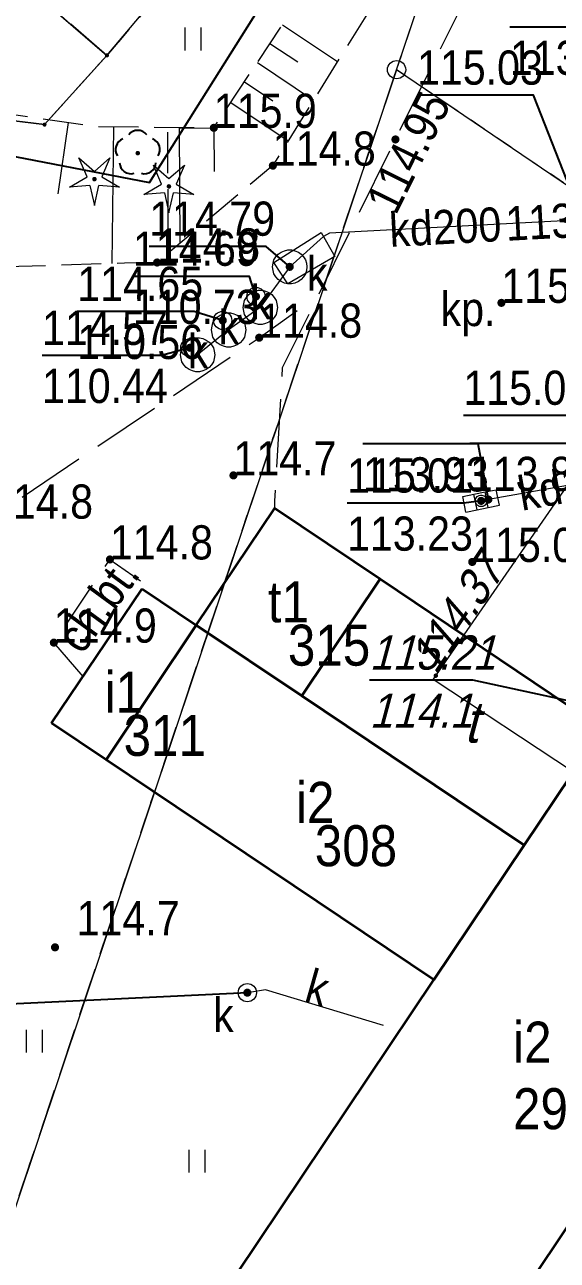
# Model space of a CAD drawing. Extents: x 6512885 to 6513481, y 5959590 to 5960000.
# Drawn here: x 6513290 to 6513313.4, y 5959824.4 to 5959878.6 of the extents above; entities that cross this region are included whole.
import ezdxf
from ezdxf.enums import TextEntityAlignment as Align

# ---------------------------------------------------------------- set-up
doc = ezdxf.new("R2010")
doc.units = 0
doc.header["$MEASUREMENT"] = 0
for name, pattern in [('2.0_1.0', [3, 2, -1]), ('217-1000', [2.8, 2.1, -0.7]), ('218-1000', [1.4, 0.7, -0.7]), ('219-1000', [0]), ('823-1000', [2.45, 1.75, -0.7]), ('mz1.8_0.7', [2.5, 1.8, -0.7]), ('mz3.0_1.0', [4, 3, -1])]:
    doc.linetypes.add(name, pattern=pattern)
doc.layers.get('0').update_dxf_attribs({"color": 2, "linetype": 'CONTINUOUS', "lineweight": 5})
for name, color, linetype in [('000 Inne (niezydentyfikowane)', 7, 'CONTINUOUS'), ('202-Punkt graniczny stabilizowany trwale', 7, 'CONTINUOUS'), ('203-Punkt załamania granicy działki nie stabilizowany', 7, 'CONTINUOUS'), ('217-Granica konturu klasyfikcyjnego', 7, 'CONTINUOUS'), ('218-Granica użytku', 7, 'CONTINUOUS'), ('219-Linia granicy', 7, 'CONTINUOUS'), ('312-Budynek (powierzchnia)', 7, 'CONTINUOUS'), ('312-Numer ewidencyjny budynku', 7, 'CONTINUOUS'), ('312-Numer ewidencyjny budynku-Atr124', 7, 'CONTINUOUS'), ('624-Punkt rzędnej przewodu-SCPOD', 7, 'CONTINUOUS'), ('624-Punkt rzędnej przewodu-SCPOD-Atr2', 7, 'CONTINUOUS'), ('626-Punkt rzędnej przewodu-STPOD-Atr2', 7, 'CONTINUOUS'), ('626-Punkt rzędnej przewodu-STPOD-Atr3', 7, 'CONTINUOUS'), ('820-Skarpa nieumocniona', 7, 'CONTINUOUS'), ('823-Szczyt skarpy nieumocninej', 7, 'CONTINUOUS'), ('824-Podnóże skarpy nieumocninej', 7, 'CONTINUOUS'), ('940-Trawnik symb. poj.', 7, 'CONTINUOUS'), ('996-Tekst dodatkowy mały', 7, 'CONTINUOUS'), ('chodnik (powierzchnia)', 7, 'CONTINUOUS'), ('chodnik (powierzchnia)-Atr17', 7, 'CONTINUOUS'), ('drzewo iglaste (punkt)', 7, 'CONTINUOUS'), ('drzewo liściaste (punkt)', 7, 'CONTINUOUS'), ('jezdnia (powierzchnia)', 7, 'CONTINUOUS'), ('komora podziemna - przewód kanalizacyjny (powierzchnia)', 7, 'CONTINUOUS'), ('kratka ściekowa (punkt)', 7, 'CONTINUOUS'), ('ogrodzenie trwałe (linia)', 7, 'CONTINUOUS'), ('plac (powierzchnia)', 7, 'CONTINUOUS'), ('plac (powierzchnia)-Atr17', 7, 'CONTINUOUS'), ('przewód ciepłowniczy (linia)', 7, 'CONTINUOUS'), ('przewód kanalizacyjny (linia)', 7, 'CONTINUOUS'), ('przewód kanalizacyjny (linia)-Atr1', 7, 'CONTINUOUS'), ('punkt o określonej wysokości (sieć kanalizacyjna)', 7, 'CONTINUOUS'), ('punkt o określonej wysokości (sieć kanalizacyjna)-Atr2', 7, 'CONTINUOUS'), ('punkt o określonej wysokości (sieć kanalizacyjna)-Atr3', 7, 'CONTINUOUS'), ('punkt wysokościowy naturalny', 7, 'CONTINUOUS'), ('punkt wysokościowy naturalny-Atr2', 7, 'CONTINUOUS'), ('punkt wysokościowy sztuczny', 7, 'CONTINUOUS'), ('punkt wysokościowy sztuczny-Atr2', 7, 'CONTINUOUS'), ('skarpa nieumocniona (powierzchnia)', 7, 'CONTINUOUS'), ('studzienka - przewód kanalizacyjny (powierzchnia)', 7, 'CONTINUOUS'), ('właz - siec kanalizacyjna (powierzchnia)', 7, 'CONTINUOUS'), ('właz - siec kanalizacyjna (powierzchnia)-Atr17', 7, 'CONTINUOUS'), ('właz okrągły - siec kanalizacyjna (punkt)', 7, 'CONTINUOUS'), ('właz okrągły - siec kanalizacyjna (punkt)-Atr17', 7, 'CONTINUOUS')]:
    doc.layers.add(name, color=color, linetype=linetype)
doc.styles.get("Standard").update_dxf_attribs({"font": 'txt', "width": 0.75})
doc.linetypes.add('902-1000', pattern='A,5,0,[1,ksztalty.shx,S=1,R=0,X=0,Y=0],5', length=10)

# ---------------------------------------------------------------- blocks, each defined once
blk = doc.blocks.new('940P')
at = {"color": 0, "linetype": 'Continuous', "lineweight": 0}
for p, q in [((-0.35, -0.5), (-0.35, 0.5)), ((0.35, -0.5), (0.35, 0.5))]:
    blk.add_line(p, q, dxfattribs=at)
blk = doc.blocks.new('PW01')
at = {"linetype": 'Continuous', "lineweight": 13}
h = blk.add_hatch(color=0, dxfattribs=at)
edge = h.paths.add_edge_path()
edge.add_arc((0, 0), 0.18, 0, 360)
blk = doc.blocks.new('OP011')
at = {"linetype": 'Continuous', "lineweight": 13}
h = blk.add_hatch(color=0, dxfattribs=at)
edge = h.paths.add_edge_path()
edge.add_arc((0, 0), 0.1, 0, 360)
at = {"color": 0, "linetype": 'Continuous', "lineweight": 13}
for p, q in [((-0.324, 0.105), (-0.679, 0.935)), ((-0.679, 0.935), (0, 0.341)), ((0, 0.341), (0.679, 0.935)), ((0.679, 0.935), (0.324, 0.105)), ((-1.099, -0.357), (-0.324, 0.105)), ((0.324, 0.105), (1.099, -0.357)), ((-0.2, -0.275), (-1.099, -0.357)), ((-0.2, -0.275), (0, -1.155)), ((0, -1.155), (0.2, -0.275)), ((1.099, -0.357), (0.2, -0.275))]:
    blk.add_line(p, q, dxfattribs=at)
blk = doc.blocks.new('OP021')
at = {"linetype": 'Continuous', "lineweight": 13}
h = blk.add_hatch(color=0, dxfattribs=at)
edge = h.paths.add_edge_path()
edge.add_arc((0, 0), 0.1, 0, 360)
at = {"color": 0, "linetype": 'Continuous', "lineweight": -3}
for centre, start, end in [((-0.476, 0.154), 110.388, 213.756), ((0, 0.5), 38.316, 141.684), ((0.476, 0.154), 326.244, 69.612), ((-0.294, -0.404), 182.272, 285.64), ((0.294, -0.404), 254.36, 357.728), ((0.294, -0.404), 254.36, 357.728)]:
    blk.add_arc(centre, 0.5, start, end, dxfattribs=at)
blk = doc.blocks.new('US22')
at = {"color": 0, "linetype": 'Continuous', "lineweight": 0}
blk.add_circle((0, 0), 0.4, dxfattribs=at)
blk = doc.blocks.new('PW02')
at = {"linetype": 'Continuous', "lineweight": 13}
h = blk.add_hatch(color=0, dxfattribs=at)
edge = h.paths.add_edge_path()
edge.add_arc((0, 0), 0.18, 0, 360)
blk = doc.blocks.new('621')
at = {"linetype": 'Continuous', "lineweight": 0}
h = blk.add_hatch(color=0, dxfattribs=at)
edge = h.paths.add_edge_path()
edge.add_arc((0, 0), 0.1, 0, 360)
blk = doc.blocks.new('US05')
at = {"color": 0, "linetype": 'Continuous', "lineweight": 13}
for p, q in [((-0.75, -0.35), (-0.75, 0.35)), ((-0.75, 0.35), (-0.25, 0.35)), ((-0.25, -0.35), (-0.25, 0.35)), ((-0.25, 0.35), (0.25, 0.35)), ((0.25, -0.35), (0.25, 0.35)), ((0.25, 0.35), (0.75, 0.35)), ((0.75, -0.35), (0.75, 0.35)), ((-0.75, -0.35), (-0.25, -0.35)), ((-0.25, -0.35), (0.25, -0.35)), ((0.25, -0.35), (0.75, -0.35))]:
    blk.add_line(p, q, dxfattribs=at)
blk = doc.blocks.new('202')
at = {"color": 0, "linetype": 'Continuous', "lineweight": 0}
blk.add_circle((0, 0), 0.4, dxfattribs=at)
blk = doc.blocks.new('203')
at = {"linetype": 'Continuous', "lineweight": 0}
h = blk.add_hatch(color=0, dxfattribs=at)
edge = h.paths.add_edge_path()
edge.add_arc((0, 0), 0.09, 0, 360)

msp = doc.modelspace()

# ---------------------------------------------------------------- linework, layer by layer
at = {"layer": '000 Inne (niezydentyfikowane)', "color": 7, "linetype": 'Continuous', "lineweight": 13}
for p, q in [((6513301.35, 5959878.64), (6513303.77, 5959877.03)), ((6513300.8, 5959877.82), (6513302.02, 5959877.01)), ((6513300.25, 5959876.99), (6513302.72, 5959875.34)), ((6513299.68, 5959876.14), (6513300.93, 5959875.31)), ((6513299.08, 5959875.23), (6513301.6, 5959873.55)), ((6513296.82, 5959874.11), (6513296.85, 5959869.04)), ((6513298.34, 5959874.12), (6513298.35, 5959872.21))]:
    msp.add_line(p, q, dxfattribs=at)
at = {"layer": '217-Granica konturu klasyfikcyjnego', "color": 3, "linetype": '217-1000', "lineweight": 13, "flags": 128}
for points in [[(6513293.65, 5959877.3), (6513269.23, 5959898.33)], [(6513310.86, 5959897.69), (6513293.65, 5959877.3)], [(6513306.36, 5959876.67), (6513312.72, 5959895.53)], [(6513290.91, 5959874.26), (6513266.95, 5959877.18)], [(6513293.65, 5959877.3), (6513290.91, 5959874.26)], [(6513272.89, 5959776.81), (6513306.36, 5959876.67)]]:
    msp.add_lwpolyline(points, dxfattribs=at)
at = {"layer": '218-Granica użytku', "color": 3, "linetype": '218-1000', "lineweight": 13, "flags": 128}
for points in [[(6513269.23, 5959898.33), (6513293.65, 5959877.3)], [(6513310.86, 5959897.69), (6513293.65, 5959877.3)], [(6513306.36, 5959876.67), (6513312.72, 5959895.53)], [(6513290.91, 5959874.26), (6513266.95, 5959877.18)], [(6513293.65, 5959877.3), (6513290.91, 5959874.26)], [(6513272.89, 5959776.81), (6513306.36, 5959876.67)], [(6513346.13, 5959849.7), (6513306.36, 5959876.67)]]:
    msp.add_lwpolyline(points, dxfattribs=at)
at = {"layer": '219-Linia granicy', "color": 7, "linetype": '219-1000', "lineweight": 13, "flags": 128}
for points in [[(6513269.23, 5959898.33), (6513293.65, 5959877.3)], [(6513293.65, 5959877.3), (6513310.86, 5959897.69)], [(6513306.36, 5959876.67), (6513312.72, 5959895.53)], [(6513266.95, 5959877.18), (6513290.91, 5959874.26)], [(6513290.91, 5959874.26), (6513293.65, 5959877.3)], [(6513306.36, 5959876.67), (6513272.89, 5959776.81)], [(6513354.31, 5959844.15), (6513306.36, 5959876.67)]]:
    msp.add_lwpolyline(points, dxfattribs=at)
at = {"layer": '312-Budynek (powierzchnia)', "color": 7, "linetype": 'Continuous', "lineweight": 35, "flags": 128}
for points in [[(6513297.57, 5959852.29), (6513301.02, 5959857.43)], [(6513301.02, 5959857.43), (6513305.64, 5959854.33)], [(6513291.22, 5959847.99), (6513295.19, 5959853.89)], [(6513295.19, 5959853.89), (6513297.57, 5959852.29)], [(6513305.64, 5959854.33), (6513302.2, 5959849.2)], [(6513297.57, 5959852.29), (6513293.61, 5959846.39)], [(6513293.61, 5959846.39), (6513297.57, 5959852.29)], [(6513297.57, 5959852.29), (6513302.2, 5959849.2)], [(6513302.2, 5959849.2), (6513297.57, 5959852.29)], [(6513302.2, 5959849.2), (6513311.96, 5959842.65)], [(6513293.61, 5959846.39), (6513291.22, 5959847.99)], [(6513311.96, 5959842.65), (6513315.39, 5959847.76)], [(6513308, 5959836.73), (6513293.61, 5959846.39)], [(6513311.96, 5959842.65), (6513308, 5959836.73)], [(6513308, 5959836.73), (6513311.96, 5959842.65)], [(6513324.44, 5959841.7), (6513308.39, 5959817.76)], [(6513299.35, 5959823.83), (6513308, 5959836.73)]]:
    msp.add_lwpolyline(points, dxfattribs=at)
msp.add_lwpolyline([(6513305.64, 5959854.33), (6513315.39, 5959847.76), (6513311.96, 5959842.65), (6513302.2, 5959849.2)], close=True, dxfattribs=at)
at = {"layer": '626-Punkt rzędnej przewodu-STPOD-Atr2', "color": 30, "flags": 128}
msp.add_lwpolyline([(6513314.64, 5959848.81), (6513309.71, 5959849.88), (6513305.172, 5959849.88)], dxfattribs=at)
at = {"layer": '820-Skarpa nieumocniona', "color": 7, "linetype": 'Continuous', "lineweight": 13}
for p, q in [((6513291.94, 5959874.36), (6513291.49, 5959871.22)), ((6513293.93, 5959874.17), (6513293.86, 5959868.16))]:
    msp.add_line(p, q, dxfattribs=at)
at = {"layer": '823-Szczyt skarpy nieumocninej', "color": 7, "linetype": '823-1000', "lineweight": 13, "flags": 128}
msp.add_lwpolyline([(6513241.23, 5959862.58), (6513243.84, 5959864.38), (6513253.52, 5959871.75), (6513261.1, 5959874.73), (6513267, 5959877.22), (6513277.44, 5959875.98), (6513280, 5959875.75), (6513283.59, 5959875.56), (6513293.21, 5959874.18), (6513298.34, 5959874.12)], dxfattribs=at)
at = {"layer": '824-Podnóże skarpy nieumocninej', "color": 7, "linetype": '823-1000', "lineweight": 13, "flags": 128}
msp.add_lwpolyline([(6513295.85, 5959868.21), (6513294.42, 5959868.18), (6513278.47, 5959867.68), (6513272.55, 5959865.42), (6513260.21, 5959861.32), (6513252.23, 5959857.76), (6513240.28, 5959852.06)], dxfattribs=at)
at = {"layer": 'chodnik (powierzchnia)', "color": 7, "linetype": '2.0_1.0', "lineweight": 18, "flags": 128}
msp.add_lwpolyline([(6513292.61, 5959850.05), (6513291.32, 5959851.53), (6513293.78, 5959855.18), (6513295.3, 5959854.12)], dxfattribs=at)
at = {"layer": 'jezdnia (powierzchnia)', "color": 7, "linetype": 'mz3.0_1.0', "lineweight": 18, "flags": 128}
msp.add_lwpolyline([(6513276.27, 5959849.58), (6513288.52, 5959856.97), (6513300.33, 5959864.91), (6513302, 5959866.11)], dxfattribs=at)
at = {"layer": 'komora podziemna - przewód kanalizacyjny (powierzchnia)', "color": 34, "linetype": 'Continuous', "lineweight": 18, "flags": 128}
for points in [[(6513300.97, 5959868.21), (6513303.05, 5959869.52), (6513303.65, 5959868.48), (6513301.58, 5959867.27)], [(6513310.32, 5959857.75), (6513310.31, 5959857.7), (6513310.3, 5959857.65), (6513310.27, 5959857.6), (6513310.24, 5959857.56), (6513310.2, 5959857.53), (6513310.15, 5959857.51), (6513310.1, 5959857.5), (6513310.04, 5959857.5), (6513309.99, 5959857.51), (6513309.95, 5959857.53), (6513309.9, 5959857.56), (6513309.87, 5959857.6), (6513309.84, 5959857.65), (6513309.83, 5959857.7), (6513309.82, 5959857.75), (6513309.83, 5959857.8), (6513309.84, 5959857.85), (6513309.87, 5959857.9), (6513309.9, 5959857.94), (6513309.95, 5959857.97), (6513309.99, 5959857.99), (6513310.04, 5959858), (6513310.1, 5959858), (6513310.15, 5959857.99), (6513310.2, 5959857.97), (6513310.24, 5959857.94), (6513310.27, 5959857.9), (6513310.3, 5959857.85), (6513310.31, 5959857.8)]]:
    msp.add_lwpolyline(points, close=True, dxfattribs=at)
at = {"layer": 'ogrodzenie trwałe (linia)', "color": 7, "linetype": '902-1000', "lineweight": 25, "flags": 128}
msp.add_lwpolyline([(6513267, 5959877.22), (6513295.51, 5959871.72), (6513307.17, 5959890.25)], dxfattribs=at)
at = {"layer": 'plac (powierzchnia)', "color": 7, "linetype": 'mz3.0_1.0', "lineweight": 18, "flags": 128}
msp.add_lwpolyline([(6513352.25, 5959868.5), (6513354.45, 5959868.53), (6513360.19, 5959868.72), (6513365.61, 5959868.96), (6513358.96, 5959862.34), (6513352.88, 5959856.29), (6513347.09, 5959850.52), (6513341.7, 5959845.14), (6513335.77, 5959839.22), (6513329.68, 5959833.13), (6513323.14, 5959826.6), (6513321.66, 5959825.09), (6513318.78, 5959827.04), (6513318.58, 5959827.24), (6513318.48, 5959827.56), (6513318.45, 5959827.87), (6513318.58, 5959828.14), (6513323.5, 5959835.44), (6513327.56, 5959841.52), (6513327.69, 5959841.81), (6513327.78, 5959842.09), (6513327.79, 5959842.38), (6513327.68, 5959842.65), (6513327.51, 5959842.87), (6513327.23, 5959843.1), (6513322.97, 5959846.04), (6513318.18, 5959849.16), (6513317.81, 5959849.33), (6513317.58, 5959849.33), (6513317.3, 5959849.3), (6513317.04, 5959849.21), (6513316.84, 5959849.06), (6513315.91, 5959847.6), (6513315.83, 5959847.46), (6513301.02, 5959857.43), (6513301.01, 5959857.74), (6513301.36, 5959863.6), (6513306.31, 5959873.61), (6513310.75, 5959882.53), (6513316.89, 5959890.34), (6513320.7, 5959886.32), (6513327.05, 5959881.94), (6513331.11, 5959879.26), (6513334.17, 5959877.14), (6513335, 5959876.58), (6513335.19, 5959876.85), (6513341.76, 5959872.37), (6513341.65, 5959872.1), (6513343.21, 5959871.13), (6513344.98, 5959870.1), (6513346.28, 5959869.47), (6513347.76, 5959868.92), (6513348.98, 5959868.64), (6513350.08, 5959868.52)], close=True, dxfattribs=at)
at = {"layer": 'przewód ciepłowniczy (linia)', "color": 212, "linetype": 'Continuous', "lineweight": 18, "flags": 128}
for points in [[(6513317.43, 5959863.61), (6513307.97, 5959849.93)], [(6513307.97, 5959849.93), (6513314.12, 5959845.86)]]:
    msp.add_lwpolyline(points, dxfattribs=at)
at = {"layer": 'przewód kanalizacyjny (linia)', "color": 34, "linetype": 'Continuous', "lineweight": 18, "flags": 128}
for points in [[(6513314.62, 5959870.09), (6513313.96, 5959870.06), (6513303.41, 5959869.5), (6513303.15, 5959869.35), (6513301.67, 5959868.02), (6513300.38, 5959866.24), (6513298.99, 5959865.25), (6513297.63, 5959864.16)], [(6513316.07, 5959858.82), (6513315.43, 5959858.71), (6513310.39, 5959857.81), (6513310.07, 5959857.75)], [(6513305.79, 5959834.73), (6513300.6, 5959836.29), (6513299.81, 5959836.17)]]:
    msp.add_lwpolyline(points, dxfattribs=at)
at = {"layer": 'punkt o określonej wysokości (sieć kanalizacyjna)-Atr2', "color": 7, "flags": 128}
for points in [[(6513318.23, 5959876.96), (6513316.51, 5959878.53), (6513311.334, 5959878.53)], [(6513314.49, 5959870.15), (6513312.37, 5959875.55), (6513307.258, 5959875.55)], [(6513301.67, 5959868.02), (6513300.63, 5959868.92), (6513295.507, 5959868.92)], [(6513300.19, 5959866.72), (6513299.9, 5959867.6), (6513294.788, 5959867.6)], [(6513298.73, 5959865.67), (6513297.47, 5959866.06), (6513292.347, 5959866.06)], [(6513297.29, 5959864.47), (6513296.04, 5959864.13), (6513290.8, 5959864.13)], [(6513315.92, 5959858.84), (6513314.34, 5959861.5), (6513309.292, 5959861.5)], [(6513310.39, 5959857.81), (6513309.94, 5959860.25), (6513304.881, 5959860.25)], [(6513315.43, 5959858.71), (6513314.7, 5959860.27), (6513309.577, 5959860.27)], [(6513310.07, 5959857.75), (6513309.31, 5959857.65), (6513304.187, 5959857.65)], [(6513299.81, 5959836.17), (6513288.45, 5959835.62), (6513283.912, 5959835.62)]]:
    msp.add_lwpolyline(points, dxfattribs=at)
at = {"layer": 'skarpa nieumocniona (powierzchnia)', "color": 7, "linetype": 'mz1.8_0.7', "lineweight": 18, "flags": 128}
msp.add_lwpolyline([(6513305.15, 5959879.26), (6513300.93, 5959872.46), (6513296.34, 5959868.62), (6513296.32, 5959874.11), (6513298.34, 5959874.12), (6513302.87, 5959880.93), (6513306.47, 5959884.95), (6513311.31, 5959885.57)], close=True, dxfattribs=at)
at = {"layer": 'studzienka - przewód kanalizacyjny (powierzchnia)', "color": 34, "linetype": 'Continuous', "lineweight": 18, "flags": 128}
for points in [[(6513301.13, 5959866.24), (6513301.11, 5959866.08), (6513301.07, 5959865.93), (6513300.99, 5959865.8), (6513300.88, 5959865.68), (6513300.76, 5959865.59), (6513300.61, 5959865.53), (6513300.46, 5959865.49), (6513300.3, 5959865.49), (6513300.15, 5959865.53), (6513300.01, 5959865.59), (6513299.88, 5959865.68), (6513299.77, 5959865.8), (6513299.69, 5959865.93), (6513299.65, 5959866.08), (6513299.63, 5959866.24), (6513299.65, 5959866.4), (6513299.69, 5959866.55), (6513299.77, 5959866.68), (6513299.88, 5959866.8), (6513300.01, 5959866.89), (6513300.15, 5959866.95), (6513300.3, 5959866.99), (6513300.46, 5959866.99), (6513300.61, 5959866.95), (6513300.76, 5959866.89), (6513300.88, 5959866.8), (6513300.99, 5959866.68), (6513301.07, 5959866.55), (6513301.11, 5959866.4)], [(6513299.74, 5959865.25), (6513299.72, 5959865.09), (6513299.68, 5959864.94), (6513299.6, 5959864.81), (6513299.49, 5959864.69), (6513299.37, 5959864.6), (6513299.22, 5959864.54), (6513299.07, 5959864.5), (6513298.91, 5959864.5), (6513298.76, 5959864.54), (6513298.62, 5959864.6), (6513298.49, 5959864.69), (6513298.38, 5959864.81), (6513298.3, 5959864.94), (6513298.26, 5959865.09), (6513298.24, 5959865.25), (6513298.26, 5959865.41), (6513298.3, 5959865.56), (6513298.38, 5959865.69), (6513298.49, 5959865.81), (6513298.62, 5959865.9), (6513298.76, 5959865.96), (6513298.91, 5959866), (6513299.07, 5959866), (6513299.22, 5959865.96), (6513299.37, 5959865.9), (6513299.49, 5959865.81), (6513299.6, 5959865.69), (6513299.68, 5959865.56), (6513299.72, 5959865.41)], [(6513298.38, 5959864.16), (6513298.36, 5959864), (6513298.32, 5959863.85), (6513298.24, 5959863.72), (6513298.13, 5959863.6), (6513298.01, 5959863.51), (6513297.86, 5959863.45), (6513297.71, 5959863.41), (6513297.55, 5959863.41), (6513297.4, 5959863.45), (6513297.26, 5959863.51), (6513297.13, 5959863.6), (6513297.02, 5959863.72), (6513296.94, 5959863.85), (6513296.9, 5959864), (6513296.88, 5959864.16), (6513296.9, 5959864.32), (6513296.94, 5959864.47), (6513297.02, 5959864.6), (6513297.13, 5959864.72), (6513297.26, 5959864.81), (6513297.4, 5959864.87), (6513297.55, 5959864.91), (6513297.71, 5959864.91), (6513297.86, 5959864.87), (6513298.01, 5959864.81), (6513298.13, 5959864.72), (6513298.24, 5959864.6), (6513298.32, 5959864.47), (6513298.36, 5959864.32)]]:
    msp.add_lwpolyline(points, close=True, dxfattribs=at)
at = {"layer": 'właz - siec kanalizacyjna (powierzchnia)', "color": 7, "linetype": 'Continuous', "lineweight": 13, "flags": 128}
msp.add_lwpolyline([(6513302.42, 5959868.02), (6513302.4, 5959867.86), (6513302.36, 5959867.71), (6513302.28, 5959867.58), (6513302.17, 5959867.46), (6513302.05, 5959867.37), (6513301.9, 5959867.31), (6513301.75, 5959867.27), (6513301.59, 5959867.27), (6513301.44, 5959867.31), (6513301.3, 5959867.37), (6513301.17, 5959867.46), (6513301.06, 5959867.58), (6513300.98, 5959867.71), (6513300.94, 5959867.86), (6513300.92, 5959868.02), (6513300.94, 5959868.18), (6513300.98, 5959868.33), (6513301.06, 5959868.46), (6513301.17, 5959868.58), (6513301.3, 5959868.67), (6513301.44, 5959868.73), (6513301.59, 5959868.77), (6513301.75, 5959868.77), (6513301.9, 5959868.73), (6513302.05, 5959868.67), (6513302.17, 5959868.58), (6513302.28, 5959868.46), (6513302.36, 5959868.33), (6513302.4, 5959868.18)], close=True, dxfattribs=at)

# ---------------------------------------------------------------- block references
at = {"layer": '202-Punkt graniczny stabilizowany trwale', "color": 7, "linetype": 'Continuous', "lineweight": 13}
msp.add_blockref('202', (6513306.36, 5959876.67), dxfattribs=at)
at = {"layer": '203-Punkt załamania granicy działki nie stabilizowany', "color": 7, "linetype": 'Continuous', "lineweight": 13}
for p in [(6513293.65, 5959877.3), (6513290.91, 5959874.26)]:
    msp.add_blockref('203', p, dxfattribs=at)
at = {"layer": '624-Punkt rzędnej przewodu-SCPOD', "color": 6, "linetype": 'Continuous', "lineweight": 13}
msp.add_blockref('621', (6513308.08, 5959850.08), dxfattribs=at)
at = {"layer": '940-Trawnik symb. poj.', "color": 7, "linetype": 'Continuous', "lineweight": 13}
for p in [(6513297.43, 5959878.02), (6513290.47, 5959834.04), (6513297.61, 5959828.78)]:
    msp.add_blockref('940P', p, dxfattribs=at)
at = {"layer": 'drzewo iglaste (punkt)', "color": 94, "linetype": 'Continuous', "lineweight": 13}
for p in [(6513293.1, 5959871.87), (6513296.37, 5959871.55)]:
    msp.add_blockref('OP011', p, dxfattribs=at)
at = {"layer": 'drzewo liściaste (punkt)', "color": 94, "linetype": 'Continuous', "lineweight": 13}
msp.add_blockref('OP021', (6513295, 5959873.01), dxfattribs=at)
at = {"layer": 'kratka ściekowa (punkt)', "color": 7, "linetype": 'Continuous', "lineweight": 18, "rotation": 11.496}
msp.add_blockref('US05', (6513310.07, 5959857.75), dxfattribs=at)
at = {"layer": 'punkt o określonej wysokości (sieć kanalizacyjna)', "color": 34, "linetype": 'Continuous', "lineweight": 13}
for p in [(6513301.67, 5959868.02), (6513300.19, 5959866.72), (6513298.73, 5959865.67), (6513297.29, 5959864.47), (6513310.07, 5959857.75), (6513299.81, 5959836.17)]:
    msp.add_blockref('PW01', p, dxfattribs=at)
at = {"layer": 'punkt o określonej wysokości (sieć kanalizacyjna)', "color": 34, "linetype": 'Continuous', "lineweight": 13, "rotation": 10.154}
msp.add_blockref('PW01', (6513310.39, 5959857.81), dxfattribs=at)
at = {"layer": 'punkt wysokościowy naturalny', "color": 7, "linetype": 'Continuous', "lineweight": 13}
for p in [(6513298.34, 5959874.12), (6513300.93, 5959872.46), (6513295.85, 5959868.21), (6513300.33, 5959864.91), (6513299.2, 5959858.87), (6513293.78, 5959855.18), (6513291.32, 5959851.53), (6513291.37, 5959838.16)]:
    msp.add_blockref('PW01', p, dxfattribs=at)
at = {"layer": 'punkt wysokościowy sztuczny', "color": 7, "linetype": 'Continuous', "lineweight": 13}
for p in [(6513306.31, 5959873.61), (6513310.96, 5959866.44), (6513309.68, 5959855.07)]:
    msp.add_blockref('PW02', p, dxfattribs=at)
at = {"layer": 'właz okrągły - siec kanalizacyjna (punkt)', "color": 7, "linetype": 'Continuous', "lineweight": 13}
for p in [(6513300.19, 5959866.72), (6513298.73, 5959865.67), (6513297.29, 5959864.47), (6513299.81, 5959836.17)]:
    msp.add_blockref('US22', p, dxfattribs=at)

# ---------------------------------------------------------------- texts
at = {"layer": '312-Numer ewidencyjny budynku', "color": 7, "linetype": 'Continuous', "lineweight": 18, "width": 0.9}
for s, p in [('315', (6513301.59, 5959852.32)), ('311', (6513294.38, 5959848.36)), ('308', (6513302.77, 5959843.52)), ('299', (6513311.47, 5959831.98))]:
    msp.add_text(s, height=1.8, dxfattribs=at).set_placement(p, align=Align.TOP_LEFT)
at = {"layer": '312-Numer ewidencyjny budynku-Atr124', "color": 7, "width": 0.9}
for s, p in [('t1', (6513301.61, 5959853.32)), ('i1', (6513294.39, 5959849.36)), ('i2', (6513302.79, 5959844.52)), ('i2', (6513312.32, 5959834))]:
    msp.add_text(s, height=1.8, dxfattribs=at).set_placement(p, align=Align.MIDDLE_CENTER)
at = {"layer": '624-Punkt rzędnej przewodu-SCPOD-Atr2', "color": 6, "oblique": 15, "width": 0.9}
msp.add_text('114.37', height=1.5, rotation=56.16, dxfattribs=at).set_placement((6513308.08, 5959850.08))
at = {"layer": '626-Punkt rzędnej przewodu-STPOD-Atr2', "color": 30, "oblique": 15, "width": 0.9}
msp.add_text('115.21', height=1.5, dxfattribs=at).set_placement((6513305.172, 5959849.895), align=Align.BOTTOM_LEFT)
at = {"layer": '626-Punkt rzędnej przewodu-STPOD-Atr3', "color": 30, "oblique": 15, "width": 0.9}
msp.add_text('114.1', height=1.5, dxfattribs=at).set_placement((6513305.172, 5959847.345), align=Align.BOTTOM_LEFT)
at = {"layer": '996-Tekst dodatkowy mały', "color": 7, "linetype": 'Continuous', "lineweight": 18, "oblique": 15, "width": 0.9}
msp.add_text('t', height=1.8, dxfattribs=at).set_placement((6513309.31, 5959847.14))
at = {"layer": 'chodnik (powierzchnia)-Atr17', "color": 7, "width": 0.9}
msp.add_text('ch.bt.', height=1.5, rotation=53.746, dxfattribs=at).set_placement((6513292.55, 5959850.96))
at = {"layer": 'plac (powierzchnia)-Atr17', "color": 7, "width": 0.9}
msp.add_text('kp.', height=1.5, dxfattribs=at).set_placement((6513308.29, 5959865.42))
at = {"layer": 'przewód kanalizacyjny (linia)-Atr1', "color": 34, "width": 0.9}
for s, rotation, p in [('kd200', 3.038, (6513306.04, 5959869.64)), ('kd160', 10.124, (6513311.72, 5959858.05))]:
    msp.add_text(s, height=1.5, rotation=rotation, dxfattribs=at).set_placement(p, align=Align.MIDDLE_LEFT)
msp.add_text('k', height=1.5, rotation=-15.858, dxfattribs=at).set_placement((6513302.25, 5959835.79))
at = {"layer": 'punkt o określonej wysokości (sieć kanalizacyjna)-Atr2', "color": 34, "width": 0.9}
for s, p in [('115.03', (6513307.258, 5959875.565)), ('114.79', (6513295.507, 5959868.935)), ('114.69', (6513294.788, 5959867.615)), ('114.65', (6513292.347, 5959866.075)), ('114.57', (6513290.8, 5959864.145)), ('115.06', (6513309.292, 5959861.515)), ('115.01', (6513304.187, 5959857.665))]:
    msp.add_text(s, height=1.5, dxfattribs=at).set_placement(p, align=Align.BOTTOM_LEFT)
at = {"layer": 'punkt o określonej wysokości (sieć kanalizacyjna)-Atr3', "color": 34, "width": 0.9}
for s, p in [('113.31', (6513311.334, 5959875.995)), ('110.73', (6513294.788, 5959865.065)), ('110.56', (6513292.347, 5959863.525)), ('110.44', (6513290.8, 5959861.595)), ('113.93', (6513304.881, 5959857.715)), ('113.83', (6513309.577, 5959857.735)), ('113.23', (6513304.187, 5959855.115))]:
    msp.add_text(s, height=1.5, dxfattribs=at).set_placement(p, align=Align.BOTTOM_LEFT)
msp.add_text('113.59', height=1.5, rotation=3.038, dxfattribs=at).set_placement((6513311.14, 5959869.91), align=Align.MIDDLE_LEFT)
at = {"layer": 'punkt wysokościowy naturalny-Atr2', "color": 7, "width": 0.9}
for s, p in [('115.9', (6513298.34, 5959874.12)), ('114.8', (6513300.93, 5959872.46)), ('114.8', (6513295.85, 5959868.21)), ('114.8', (6513300.33, 5959864.91)), ('114.7', (6513299.2, 5959858.87)), ('114.8', (6513288.52, 5959856.97)), ('114.8', (6513293.78, 5959855.18)), ('114.9', (6513291.32, 5959851.53)), ('114.7', (6513292.32, 5959838.69))]:
    msp.add_text(s, height=1.5, dxfattribs=at).set_placement(p)
at = {"layer": 'punkt wysokościowy sztuczny-Atr2', "color": 7, "width": 0.9}
msp.add_text('114.95', height=1.5, rotation=63.687, dxfattribs=at).set_placement((6513304.98, 5959870.91), align=Align.TOP_LEFT)
for s, p in [('115.02', (6513310.96, 5959866.44)), ('115.04', (6513309.68, 5959855.07))]:
    msp.add_text(s, height=1.5, dxfattribs=at).set_placement(p)
at = {"layer": 'właz - siec kanalizacyjna (powierzchnia)-Atr17', "color": 7, "width": 0.9}
msp.add_text('k', height=1.5, dxfattribs=at).set_placement((6513302.43, 5959866.97))
at = {"layer": 'właz okrągły - siec kanalizacyjna (punkt)-Atr17', "color": 7, "width": 0.9}
for p in [(6513299.95, 5959865.72), (6513298.55, 5959864.62), (6513297.2, 5959863.56), (6513298.31, 5959834.44)]:
    msp.add_text('k', height=1.5, dxfattribs=at).set_placement(p)

doc.saveas('drawing.dxf')
